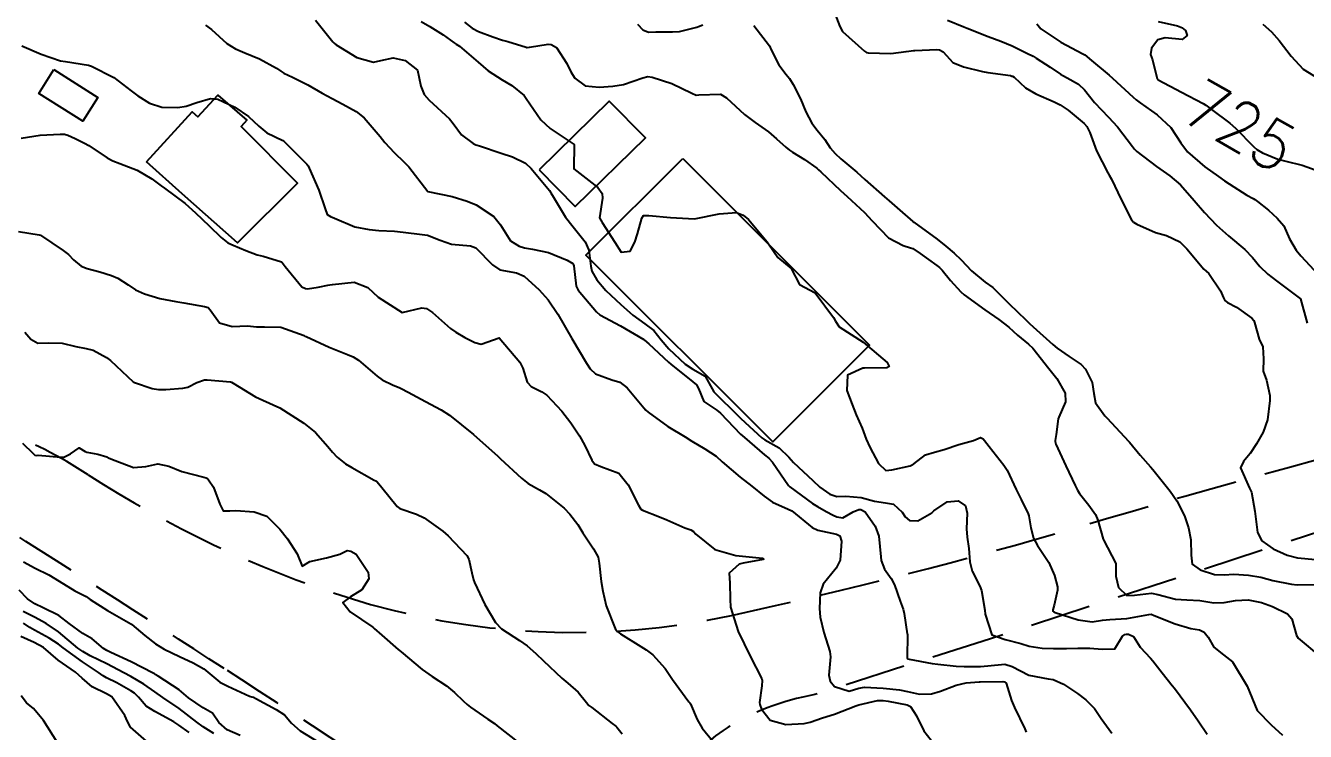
# Model space of a CAD drawing. Header units: metres. Extents: x 298520 to 308411, y 7433745 to 7450750.
# Drawn here: x 303786.5 to 303892, y 7440262.7 to 7440320.9 of the extents above; entities that cross this region are included whole.
import ezdxf
from ezdxf.enums import TextEntityAlignment as Align

# ---------------------------------------------------------------- set-up
doc = ezdxf.new("R2010")
doc.units = ezdxf.units.M
doc.header["$LTSCALE"] = 10
doc.linetypes.add('DASHED', pattern=[0.75, 0.5, -0.25])
for name, color, linetype in [('Cotas', 45, 'Continuous'), ('Curvas de Nivel 1m', 11, 'Continuous'), ('Curvas de Nivel 5m', 15, 'Continuous'), ('Edificações', 30, 'Continuous'), ('Linha Férrea', 251, 'TRACKS'), ('Vias Secundárias', 230, 'DASHED')]:
    doc.layers.add(name, color=color, linetype=linetype)
doc.styles.add('Style-STANDARD', font='STANDARD.shx')
doc.linetypes.add('TRACKS', pattern='A,0.15,[130,ltypeshp.shx,S=0.25,R=0,X=0,Y=0],0.15', length=0.3)

msp = doc.modelspace()

# ---------------------------------------------------------------- linework, layer by layer
at = {"layer": 'Curvas de Nivel 1m', "flags": 128}
for points, elevation in [([(303853.13, 7440322.15), (303853.61, 7440320.86), (303853.84, 7440320.46), (303855.64, 7440318.84), (303855.81, 7440318.73), (303855.96, 7440318.69), (303857.81, 7440318.63), (303859.09, 7440318.8), (303859.72, 7440318.88), (303859.81, 7440318.89), (303861.61, 7440318.98), (303861.82, 7440318.94), (303862.13, 7440318.77), (303862.94, 7440317.89), (303863.8, 7440317.53), (303865.37, 7440317.15), (303865.8, 7440317.07), (303867.68, 7440316.82), (303867.79, 7440316.78), (303867.85, 7440316.76), (303867.98, 7440316.7), (303868.92, 7440315.82), (303869.78, 7440315.33), (303871.28, 7440314.65), (303871.77, 7440314.41), (303872.44, 7440313.96), (303873.75, 7440312.88), (303873.97, 7440312.62), (303874.21, 7440312.14), (303874.77, 7440310.61), (303875.7, 7440308.81), (303875.82, 7440308.6), (303876.01, 7440308.28), (303876.8, 7440306.59), (303877.66, 7440304.93), (303877.82, 7440304.74), (303878.09, 7440304.57), (303879.64, 7440303.89), (303880.55, 7440303.63), (303881.63, 7440303.1), (303882.21, 7440302.52), (303883.61, 7440300.86), (303883.8, 7440300.7), (303884.03, 7440300.5), (303884.99, 7440299.08), (303885.24, 7440298.48), (303885.34, 7440298.26), (303885.57, 7440298.11), (303886.31, 7440297.73), (303887.56, 7440296.82), (303887.73, 7440296.63), (303887.8, 7440296.46), (303888.16, 7440295.07), (303888.47, 7440294.45), (303888.52, 7440293.45), (303888.51, 7440292.44), (303888.77, 7440291.71), (303889.04, 7440290.44), (303889.06, 7440290.02), (303888.87, 7440288.44), (303888.49, 7440287.4), (303887.95, 7440286.45), (303887.42, 7440285.65), (303886.88, 7440285), (303886.63, 7440284.47), (303887.39, 7440282.8), (303887.55, 7440282.46), (303887.81, 7440280.9), (303887.88, 7440280.45), (303888.04, 7440279.14), (303888.39, 7440278.44), (303889.33, 7440277.79), (303890.47, 7440277.28), (303891.32, 7440277.04), (303892.82, 7440276.9)], 728), ([(303801.33, 7440320.98), (303801.83, 7440320.61), (303803.09, 7440319.47), (303803.82, 7440319.02), (303804.57, 7440318.69), (303805.8, 7440318.2), (303807.18, 7440317.42), (303807.55, 7440317.18), (303807.79, 7440317.03), (303808.51, 7440316.68), (303809.78, 7440316.05), (303810.96, 7440315.38), (303811.77, 7440314.93), (303812.65, 7440314.47), (303813.75, 7440313.85), (303814.41, 7440313.33), (303815.73, 7440311.8), (303815.94, 7440311.54), (303816.13, 7440311.31), (303816.88, 7440310.47), (303817.71, 7440309.69), (303818.11, 7440309.29), (303819.67, 7440307.27), (303821.67, 7440306.86), (303822.9, 7440306.47), (303823.66, 7440306.15), (303825.09, 7440305.21), (303825.64, 7440304.51), (303826.49, 7440303.19), (303827.18, 7440302.74), (303827.62, 7440302.61), (303828.28, 7440302.5), (303829.61, 7440302.24), (303831.14, 7440301.6), (303831.6, 7440301.32), (303831.68, 7440301.21), (303831.7, 7440301.13), (303831.9, 7440299.44), (303832.04, 7440299.12), (303833.56, 7440297.33), (303833.85, 7440297.1), (303835.54, 7440296.19), (303837.46, 7440295.06), (303837.53, 7440295), (303837.88, 7440294.7), (303839.51, 7440293.19), (303839.68, 7440293.03), (303841.49, 7440291.57), (303841.8, 7440291.32), (303841.96, 7440291), (303842.42, 7440289.95), (303843.47, 7440289.22), (303843.78, 7440288.98), (303845.44, 7440287.26), (303845.75, 7440286.96), (303847.42, 7440285.55), (303847.76, 7440285.27), (303848.06, 7440284.93), (303849.38, 7440283.02), (303849.49, 7440282.91), (303851.37, 7440281.53), (303851.77, 7440281.28), (303852.48, 7440280.87), (303853.06, 7440280.56), (303853.36, 7440280.44), (303853.87, 7440280.35), (303854.72, 7440280.85), (303855.17, 7440281.03), (303855.36, 7440281.02), (303855.71, 7440280.84), (303856.52, 7440279.66), (303856.82, 7440278.83), (303857, 7440277.14), (303857.03, 7440276.82), (303857.31, 7440276.11), (303857.84, 7440275.35), (303858.13, 7440274.81), (303858.59, 7440273.48), (303858.84, 7440272.8), (303858.93, 7440272.46), (303859.17, 7440270.79), (303859.18, 7440270.73), (303859.16, 7440268.79), (303859.22, 7440268.71), (303859.32, 7440268.69), (303861.22, 7440268.34), (303861.7, 7440268.28), (303863.21, 7440268.12), (303863.87, 7440268.08), (303865.21, 7440268.08), (303865.8, 7440268.13), (303867.22, 7440268.28), (303867.81, 7440268.09), (303869.2, 7440267.36), (303870.78, 7440267.07), (303871.2, 7440267.01), (303872.05, 7440266.64), (303873.19, 7440265.86), (303873.9, 7440265.34), (303874.6, 7440264.61), (303875.16, 7440263.79), (303876.04, 7440262.59)], 733), ([(303810.41, 7440321.38), (303811.83, 7440319.61), (303811.95, 7440319.49), (303812.12, 7440319.37), (303813.81, 7440318.32), (303815.19, 7440317.94), (303815.8, 7440318.06), (303816.82, 7440318.29), (303817.8, 7440318.06), (303818.82, 7440317.28), (303819.1, 7440315.96), (303819.37, 7440315.27), (303819.77, 7440314.8), (303821.45, 7440313.25), (303821.74, 7440312.88), (303822.44, 7440311.94), (303823.39, 7440311.23), (303823.61, 7440311.11), (303823.72, 7440311.07), (303823.92, 7440311.02), (303825.72, 7440310.43), (303826.64, 7440310.12), (303827.71, 7440309.6), (303828.19, 7440309.17), (303829.68, 7440307.33), (303829.81, 7440307.15), (303830.02, 7440306.8), (303831.02, 7440305.14), (303831.64, 7440304.34), (303832.62, 7440303.12), (303832.92, 7440302.42), (303833.09, 7440301.11), (303833.19, 7440300.7), (303833.59, 7440299.97), (303834.33, 7440299.09), (303835.57, 7440297.94), (303836.55, 7440297.07), (303837.55, 7440296.36), (303838.3, 7440295.81), (303838.89, 7440295.04), (303839.52, 7440294.28), (303840.88, 7440293.02), (303841.5, 7440292.62), (303842.52, 7440292.02), (303843.1, 7440290.99), (303843.23, 7440290.73), (303843.48, 7440290.48), (303845.04, 7440288.96), (303845.46, 7440288.55), (303847.19, 7440286.94), (303847.43, 7440286.78), (303848.61, 7440286.11), (303849.42, 7440285.34), (303849.81, 7440284.91), (303851.39, 7440283.43), (303851.98, 7440282.88), (303852.8, 7440282.3), (303853.38, 7440282.11), (303854.1, 7440282.12), (303855.37, 7440282.02), (303856.48, 7440281.73), (303857.37, 7440281.58), (303858.03, 7440281.47), (303858.74, 7440280.8), (303858.99, 7440280.42), (303859.36, 7440280.12), (303860.04, 7440280.1), (303861.2, 7440280.77), (303861.29, 7440280.84), (303861.36, 7440280.91), (303862.47, 7440281.66), (303863.37, 7440281.74), (303863.97, 7440281.34), (303864.11, 7440280.74), (303864.06, 7440279.45), (303864.12, 7440278.74), (303864.24, 7440277.82), (303864.32, 7440276.73), (303864.52, 7440275.95), (303865.16, 7440274.72), (303865.29, 7440274.35), (303865.56, 7440272.72), (303865.58, 7440272.4), (303866.15, 7440270.71), (303867.24, 7440270.32), (303868.54, 7440269.98), (303869.23, 7440269.76), (303870.3, 7440269.59), (303871.23, 7440269.56), (303872.3, 7440269.57), (303873.23, 7440269.59), (303874.22, 7440269.6), (303875.23, 7440269.51), (303876.28, 7440269.54), (303876.92, 7440270.58), (303877.1, 7440270.72), (303877.24, 7440270.75), (303877.41, 7440270.75), (303877.83, 7440270.57), (303878.36, 7440269.69), (303879.23, 7440268.76), (303879.42, 7440268.55), (303880.18, 7440267.57), (303881.01, 7440266.53), (303881.19, 7440266.3), (303882.52, 7440264.52), (303883.16, 7440263.6), (303883.88, 7440262.5)], 732), ([(303819.12, 7440321.28), (303819.84, 7440320.86), (303820.93, 7440320.17), (303821.83, 7440319.53), (303822, 7440319.42), (303822.27, 7440319.24), (303823.8, 7440317.92), (303824.65, 7440317.21), (303825.79, 7440316.46), (303826.6, 7440316.01), (303827.59, 7440315.17), (303827.77, 7440314.92), (303828.99, 7440313.16), (303829.74, 7440312.45), (303831.72, 7440311.13), (303831.7, 7440309.13), (303833.68, 7440307.6), (303834.04, 7440307.1), (303834.07, 7440306.7), (303833.82, 7440305.1), (303834.03, 7440304.71), (303835.07, 7440303.09), (303835.61, 7440302.27), (303836.35, 7440302.34), (303836.73, 7440303.07), (303836.93, 7440303.77), (303837.29, 7440305.06), (303837.44, 7440305.28), (303837.66, 7440305.29), (303837.88, 7440305.29), (303839.65, 7440305.13), (303841.65, 7440305.01), (303843.66, 7440305.43), (303845.1, 7440305.53), (303845.66, 7440305.3), (303846.09, 7440304.96), (303847.63, 7440303.12), (303847.74, 7440302.94), (303848.5, 7440301.81), (303849.6, 7440300.91), (303850.28, 7440299.59), (303851.58, 7440298.89), (303853.1, 7440296.87), (303853.26, 7440296.58), (303853.55, 7440296.11), (303855.53, 7440294.84), (303857.51, 7440293.16), (303857.67, 7440292.82), (303857.5, 7440292.71), (303855.66, 7440292.68), (303855.5, 7440292.68), (303854.24, 7440292.1), (303854.2, 7440290.85), (303854.62, 7440289.7), (303854.97, 7440288.84), (303855.45, 7440287.75), (303855.8, 7440286.84), (303856.08, 7440286.18), (303856.8, 7440284.83), (303857.4, 7440284.24), (303857.91, 7440284.3), (303859.41, 7440284.64), (303859.52, 7440284.68), (303859.71, 7440284.79), (303860.67, 7440285.53), (303861.42, 7440285.75), (303862.21, 7440285.98), (303863.43, 7440286.39), (303864.63, 7440286.73), (303865.2, 7440286.96), (303865.44, 7440286.86), (303865.55, 7440286.72), (303865.91, 7440286.23), (303867.14, 7440284.7), (303867.41, 7440284.27), (303868.16, 7440282.69), (303868.57, 7440281.87), (303869.14, 7440280.67), (303869.19, 7440280.5), (303869.35, 7440279.51), (303869.59, 7440278.67), (303869.92, 7440278.07), (303870.84, 7440276.65), (303871.3, 7440275.6), (303871.55, 7440274.65), (303871.56, 7440274.38), (303871.27, 7440273.13), (303871.17, 7440272.75), (303871.18, 7440272.65), (303871.26, 7440272.59), (303871.37, 7440272.54), (303873.26, 7440271.92), (303874.42, 7440271.78), (303875.26, 7440271.9), (303875.88, 7440271.97), (303877.26, 7440272.05), (303879.09, 7440272.38), (303879.26, 7440272.39), (303879.53, 7440272.28), (303881.25, 7440271.59), (303882.53, 7440271.23), (303883.25, 7440271.12), (303883.65, 7440270.91), (303883.96, 7440270.5), (303884.43, 7440269.69), (303885.23, 7440269.04), (303885.97, 7440268.47), (303887.19, 7440266.46), (303888.02, 7440264.45), (303889.16, 7440263.28), (303890.1, 7440262.43)], 731), ([(303836.94, 7440321.06), (303837.38, 7440320.6), (303837.84, 7440320.4), (303838.44, 7440320.44), (303839.84, 7440320.42), (303840.4, 7440320.46), (303841.84, 7440320.82), (303841.98, 7440320.87), (303842.33, 7440321)], 729), ([(303846.53, 7440320.95), (303847.82, 7440319.27), (303847.97, 7440318.94), (303848.58, 7440317.71), (303849.19, 7440316.92), (303849.46, 7440316.59), (303849.78, 7440316.08), (303850.37, 7440314.9), (303850.81, 7440313.84), (303851.3, 7440312.89), (303851.74, 7440312.31), (303852.39, 7440311.54), (303852.82, 7440310.87), (303853.24, 7440310.39), (303853.71, 7440309.96), (303855.01, 7440308.85), (303855.69, 7440308.26), (303857.3, 7440306.82), (303857.67, 7440306.48), (303858.57, 7440305.72), (303859.62, 7440304.79), (303859.65, 7440304.76), (303859.72, 7440304.72), (303861.63, 7440303.34), (303862.36, 7440302.76), (303863.04, 7440302.17), (303863.61, 7440301.62), (303864.46, 7440300.73), (303865.59, 7440299.79), (303866.22, 7440299.34), (303866.85, 7440298.71), (303867.57, 7440297.99), (303868.94, 7440296.68), (303869.25, 7440296.37), (303869.55, 7440296.11), (303871.17, 7440294.65), (303871.53, 7440294.34), (303872.52, 7440293.64), (303873.51, 7440293), (303873.85, 7440292.62), (303874.4, 7440291.52), (303874.56, 7440290.61), (303874.69, 7440289.83), (303875.46, 7440288.75), (303875.63, 7440288.6), (303877.43, 7440286.65), (303877.49, 7440286.58), (303878.38, 7440285.52), (303879.21, 7440284.55), (303879.41, 7440284.32), (303880.83, 7440282.54), (303881.38, 7440281.75), (303882.02, 7440280.52), (303882.34, 7440279.53), (303882.55, 7440278.52), (303882.56, 7440277.28), (303882.64, 7440276.52), (303883.31, 7440276.07), (303884.49, 7440275.67), (303885.3, 7440275.65), (303886.09, 7440275.69), (303887.3, 7440275.63), (303888.31, 7440275.46), (303889.3, 7440275.18), (303890.84, 7440274.87), (303891.3, 7440274.83), (303892.83, 7440274.86)], 729), ([(303862.48, 7440321.39), (303863.84, 7440320.85), (303864.11, 7440320.74), (303865.83, 7440320.05), (303866.88, 7440319.65), (303867.82, 7440319.27), (303869.03, 7440318.68), (303869.55, 7440318.42), (303869.81, 7440318.27), (303870.95, 7440317.51), (303871.8, 7440316.95), (303871.99, 7440316.84), (303872.36, 7440316.64), (303873.28, 7440316.12), (303873.78, 7440315.64), (303874.6, 7440314.61), (303875.75, 7440313.38), (303876.5, 7440312.59), (303877.73, 7440310.96), (303877.9, 7440310.75), (303878.09, 7440310.57), (303879.7, 7440309.32), (303880.81, 7440308.54), (303881.69, 7440307.81), (303882.83, 7440306.52), (303883.66, 7440305.54), (303884.16, 7440305), (303884.66, 7440304.49), (303885.64, 7440303.6), (303886.99, 7440302.47), (303887.62, 7440301.81), (303888.22, 7440301.07), (303888.88, 7440300.44), (303889.59, 7440299.89), (303891.57, 7440298.41), (303892.14, 7440296.4)], 727), ([(303869.85, 7440321.1), (303870.18, 7440320.67), (303871.83, 7440319.58), (303873.65, 7440318.62), (303873.76, 7440318.57), (303873.81, 7440318.53), (303874.35, 7440318.07), (303875.8, 7440316.85), (303876.08, 7440316.6), (303877.78, 7440315.04), (303878.03, 7440314.83), (303878.38, 7440314.57), (303879.76, 7440313.58), (303880.89, 7440312.54), (303881.73, 7440311.28), (303882.28, 7440310.52), (303883.7, 7440309.3), (303884.81, 7440308.49), (303885.33, 7440308.13), (303885.69, 7440307.9), (303887.17, 7440306.97), (303887.68, 7440306.69), (303887.82, 7440306.6), (303888.03, 7440306.45), (303888.94, 7440305.72), (303889.66, 7440305.07), (303890.21, 7440304.42), (303890.68, 7440303.37), (303891.22, 7440302.41), (303891.62, 7440301.95), (303893.06, 7440300.4)], 726), ([(303888.47, 7440321.07), (303889.2, 7440320.44), (303889.83, 7440319.72), (303890.81, 7440318.42), (303891.8, 7440317.36), (303893.36, 7440316.39)], 724), ([(303786.22, 7440319.28), (303787.81, 7440318.58), (303789.39, 7440318.04), (303789.8, 7440317.97), (303791.71, 7440317.68), (303791.79, 7440317.66), (303791.95, 7440317.6), (303793.78, 7440316.66), (303795.21, 7440315.57), (303795.77, 7440315.15), (303796.74, 7440314.56), (303797.75, 7440314.21), (303799.07, 7440314.2), (303799.75, 7440314.31), (303800.64, 7440314.61), (303801.76, 7440314.94), (303802.37, 7440314.87), (303803.75, 7440314.22), (303804.88, 7440313.45), (303805.74, 7440312.65), (303806.41, 7440312.11), (303807.72, 7440311.46), (303807.79, 7440311.41), (303809.7, 7440309.51), (303809.79, 7440309.39), (303809.89, 7440309.19), (303810.68, 7440307.38), (303811.21, 7440305.82), (303811.36, 7440305.37), (303811.65, 7440305.2), (303811.96, 7440305.06), (303813.64, 7440304.36), (303814.84, 7440304.12), (303815.63, 7440304.05), (303816.93, 7440304), (303817.63, 7440303.92), (303819.19, 7440303.71), (303819.63, 7440303.65), (303820.67, 7440303.26), (303821.62, 7440302.93), (303823.18, 7440302.79), (303823.62, 7440302.62), (303825, 7440301.21), (303825.6, 7440300.81), (303826.96, 7440300.54), (303827.59, 7440300.27), (303828.83, 7440299.16), (303829.57, 7440298.33), (303830.39, 7440297.14), (303831.53, 7440295.13), (303832.73, 7440293.11), (303833.03, 7440292.64), (303833.49, 7440292.21), (303834.84, 7440291.74), (303835.49, 7440291.54), (303836.1, 7440291.07), (303837.47, 7440289.42), (303837.63, 7440289.22), (303837.81, 7440289.05), (303839.45, 7440287.88), (303840.87, 7440287.02), (303841.43, 7440286.68), (303842.48, 7440286.05), (303843.42, 7440285.43), (303843.93, 7440284.97), (303845.39, 7440283.71), (303846.37, 7440282.95), (303847.37, 7440282.12), (303848.07, 7440281.63), (303849.36, 7440281.06), (303849.65, 7440280.91), (303851.35, 7440279.54), (303851.8, 7440279.33), (303853.34, 7440279.01), (303853.63, 7440278.86), (303853.76, 7440278.43), (303853.64, 7440276.86), (303853.31, 7440276.2), (303852.24, 7440274.88), (303851.99, 7440274.17), (303851.95, 7440272.88), (303851.99, 7440272.15), (303852.29, 7440270.88), (303852.79, 7440269.31), (303852.85, 7440268.87), (303852.7, 7440267.38), (303852.81, 7440266.87), (303853.19, 7440266.43), (303854.39, 7440266.06), (303855.19, 7440266.29), (303855.65, 7440266.37), (303857.19, 7440266.29), (303858.54, 7440266.15), (303859.19, 7440266.01), (303860.18, 7440265.79), (303861.18, 7440265.83), (303861.9, 7440266.05), (303863.19, 7440266.55), (303864.02, 7440266.74), (303865.09, 7440266.83), (303865.19, 7440266.83), (303867.05, 7440266.85), (303867.19, 7440266.82), (303867.33, 7440266.7), (303867.75, 7440265.27), (303868.01, 7440264.69), (303868.87, 7440262.95), (303868.98, 7440262.67)], 734), ([(303785.92, 7440303.96), (303787.63, 7440303.7), (303787.75, 7440303.65), (303789.61, 7440302.4), (303790.04, 7440302.06), (303790.47, 7440301.62), (303791.1, 7440301.11), (303791.6, 7440300.91), (303792.63, 7440300.63), (303793.59, 7440300.34), (303794.13, 7440300.12), (303794.96, 7440299.57), (303795.58, 7440299.14), (303796.31, 7440298.81), (303797.57, 7440298.44), (303798.89, 7440298.19), (303799.56, 7440298.08), (303801.26, 7440297.79), (303801.56, 7440297.69), (303801.74, 7440297.49), (303802.5, 7440296.44), (303803.54, 7440296.12), (303804.8, 7440296.19), (303805.54, 7440296.1), (303806.21, 7440296.1), (303807.54, 7440296.08), (303809.46, 7440295.39), (303809.53, 7440295.34), (303809.63, 7440295.29), (303811.52, 7440294.41), (303813.04, 7440293.82), (303813.51, 7440293.63), (303813.96, 7440293.34), (303815.49, 7440292.02), (303815.91, 7440291.73), (303816.82, 7440291.3), (303817.29, 7440291.1), (303817.48, 7440291.02), (303818.05, 7440290.71), (303819.47, 7440289.95), (303820.77, 7440289.26), (303821.46, 7440288.81), (303823.43, 7440287.22), (303825.42, 7440285.42), (303825.65, 7440285.2), (303827.39, 7440283.61), (303827.94, 7440283.17), (303828.87, 7440282.65), (303829.38, 7440282.36), (303830.91, 7440281.13), (303831.36, 7440280.66), (303832.02, 7440279.79), (303832.45, 7440279.11), (303833.32, 7440277.78), (303833.69, 7440277.1), (303833.79, 7440276.61), (303833.96, 7440275.09), (303834.08, 7440274.3), (303834.37, 7440273.09), (303835.1, 7440271.22), (303835.17, 7440271.08), (303835.24, 7440270.99), (303835.54, 7440270.77), (303837.23, 7440269.74), (303837.65, 7440269.47), (303838.21, 7440269.05), (303839.21, 7440267.93), (303839.83, 7440267.02), (303841.17, 7440265.18), (303841.25, 7440265.09), (303841.3, 7440265.01), (303841.86, 7440263.7), (303842.26, 7440262.99), (303843.14, 7440261.94)], 736), ([(303786.46, 7440295.67), (303786.95, 7440295.08), (303787.52, 7440294.74), (303788.39, 7440294.77), (303789.52, 7440294.74), (303790.65, 7440294.49), (303791.52, 7440294.31), (303792.08, 7440294.17), (303793.18, 7440293.58), (303793.51, 7440293.32), (303795.38, 7440291.56), (303795.48, 7440291.5), (303796.94, 7440291), (303797.48, 7440290.92), (303798.07, 7440290.93), (303799.48, 7440291.04), (303799.88, 7440291.11), (303800.63, 7440291.5), (303801.25, 7440291.73), (303801.49, 7440291.74), (303803.39, 7440291.55), (303803.48, 7440291.54), (303803.61, 7440291.46), (303805.47, 7440290.32), (303806.08, 7440290.04), (303807.46, 7440289.41), (303809.44, 7440288.15), (303810.4, 7440287.38), (303811.42, 7440286.23), (303811.81, 7440285.76), (303812.19, 7440285.36), (303812.87, 7440284.81), (303813.4, 7440284.49), (303815.25, 7440283.46), (303815.39, 7440283.39), (303815.44, 7440283.36), (303815.48, 7440283.32), (303815.86, 7440282.84), (303817.15, 7440281.29), (303817.26, 7440281.19), (303817.36, 7440281.12), (303818.73, 7440280.65), (303819.35, 7440280.35), (303820.91, 7440279.25), (303821.34, 7440278.87), (303822.89, 7440277.23), (303823.04, 7440276.95), (303823.3, 7440275.8), (303823.43, 7440275.22), (303823.51, 7440275), (303824.36, 7440273.21), (303825.25, 7440271.71), (303825.74, 7440271.2), (303827.23, 7440270.22), (303827.85, 7440269.8), (303828.57, 7440269.16), (303829.21, 7440268.54), (303830.7, 7440267.13), (303831.19, 7440266.72), (303832.04, 7440265.98), (303832.74, 7440265.11), (303832.94, 7440264.87), (303833.17, 7440264.69), (303834.85, 7440263.39), (303835.15, 7440263.15), (303835.23, 7440263.08), (303835.69, 7440262.52)], 737), ([(303786.27, 7440286.51), (303787.14, 7440285.65), (303787.28, 7440285.52), (303787.41, 7440285.5), (303787.55, 7440285.51), (303789.41, 7440285.36), (303789.67, 7440285.36), (303790.21, 7440285.62), (303790.93, 7440286.11), (303791.42, 7440285.82), (303791.57, 7440285.76), (303792.46, 7440285.59), (303793.2, 7440285.37), (303793.41, 7440285.27), (303793.91, 7440285.07), (303795.4, 7440284.51), (303796.43, 7440284.57), (303797.41, 7440284.8), (303798.32, 7440284.6), (303799.4, 7440284.17), (303801.2, 7440283.69), (303801.39, 7440283.64), (303801.5, 7440283.59), (303801.6, 7440283.49), (303802, 7440282.87), (303802.53, 7440281.47), (303802.81, 7440280.92), (303803.36, 7440280.92), (303803.85, 7440280.96), (303805.36, 7440280.85), (303806.4, 7440280.47), (303807.34, 7440279.56), (303807.46, 7440279.41), (303808.11, 7440278.62), (303808.89, 7440277.39), (303809.3, 7440276.36), (303809.94, 7440276.75), (303811.31, 7440277.05), (303812.41, 7440277.35), (303813.02, 7440277.64), (303813.32, 7440277.61), (303813.77, 7440277.34), (303814.75, 7440275.87), (303814.81, 7440275.32), (303814.22, 7440274.4), (303813.28, 7440273.83), (303812.67, 7440273.35), (303813.26, 7440272.59), (303815.12, 7440271.32), (303815.24, 7440271.23), (303815.88, 7440270.67), (303817.22, 7440269.49), (303817.33, 7440269.41), (303817.46, 7440269.3), (303819.2, 7440267.84), (303820.01, 7440267.26), (303821.19, 7440266.49), (303821.87, 7440265.93), (303822.6, 7440265.23), (303822.9, 7440264.95), (303823.17, 7440264.74), (303824.61, 7440263.75), (303825.15, 7440263.37), (303825.38, 7440263.2), (303827.13, 7440261.83)], 738), ([(303786.35, 7440276.72), (303787.3, 7440276.19), (303788.43, 7440275.64), (303789.29, 7440275.11), (303790.58, 7440274.32), (303791.28, 7440273.97), (303791.52, 7440273.85), (303791.85, 7440273.6), (303793.26, 7440272.7), (303795.19, 7440271.61), (303795.24, 7440271.58), (303795.28, 7440271.56), (303796.34, 7440270.65), (303797.23, 7440269.95), (303797.94, 7440269.52), (303799.21, 7440268.91), (303800.33, 7440268.38), (303801.2, 7440267.9), (303801.7, 7440267.48), (303802.52, 7440266.8), (303803.18, 7440266.46), (303804.96, 7440265.65), (303805.17, 7440265.59), (303805.3, 7440265.56), (303805.48, 7440265.44), (303807.16, 7440264.54), (303807.85, 7440264.1), (303808.44, 7440263.4), (303809.14, 7440262.77), (303810.62, 7440261.88)], 739), ([(303804.21, 7440262.38), (303803.14, 7440262.85), (303802.44, 7440263.47), (303801.92, 7440264.24), (303801.16, 7440264.68), (303799.94, 7440265.5), (303799.18, 7440266.16), (303797.44, 7440267.28), (303797.19, 7440267.43), (303797.13, 7440267.47), (303797.02, 7440267.53), (303795.21, 7440268.46), (303793.55, 7440269.24), (303793.22, 7440269.4), (303792.94, 7440269.58), (303791.99, 7440270.36), (303791.23, 7440270.8), (303790.12, 7440271.62), (303789.25, 7440272.3), (303787.97, 7440272.93), (303787.27, 7440273.25), (303786.66, 7440273.66), (303785.99, 7440274.38)], 739), ([(303802.04, 7440262.57), (303801.15, 7440263.12), (303800.62, 7440263.5), (303799.16, 7440264.62), (303797.83, 7440265.52), (303797.18, 7440265.99), (303796.27, 7440266.63), (303795.19, 7440267.26), (303794.62, 7440267.57), (303793.2, 7440268.3), (303791.84, 7440268.97), (303791.22, 7440269.32), (303790.83, 7440269.61), (303789.24, 7440270.94), (303788.21, 7440271.64), (303787.25, 7440272.15), (303786.31, 7440272.61)], 738), ([(303800, 7440262.64), (303799.15, 7440263.24), (303798.73, 7440263.51), (303797.16, 7440264.37), (303796.45, 7440264.82), (303795.83, 7440265.55), (303795.5, 7440265.88), (303795.18, 7440266.08), (303794.03, 7440266.73), (303793.19, 7440267.16), (303792.92, 7440267.32), (303792.53, 7440267.59), (303791.21, 7440268.47), (303789.62, 7440269.63), (303789.23, 7440269.92), (303788.45, 7440270.42), (303787.24, 7440271.08), (303786.87, 7440271.29), (303786.34, 7440271.66)], 737), ([(303796.93, 7440261.53), (303795.15, 7440263.08), (303794.91, 7440263.56), (303794.7, 7440264.03), (303793.61, 7440265.58), (303793.18, 7440265.84), (303791.99, 7440266.4), (303791.19, 7440267.11), (303790.62, 7440267.62), (303789.21, 7440268.62), (303787.98, 7440269.64), (303787.23, 7440270.06), (303786.12, 7440270.55)], 736)]:
    msp.add_lwpolyline(points, dxfattribs=dict(at, elevation=elevation))
at = {"layer": 'Curvas de Nivel 5m', "flags": 128}
for points, elevation in [([(303822.69, 7440321.24), (303823.33, 7440320.72), (303823.84, 7440320.46), (303825.01, 7440320.03), (303825.83, 7440319.75), (303826.26, 7440319.63), (303827.76, 7440319.17), (303827.82, 7440319.14), (303827.86, 7440319.14), (303828.05, 7440319.17), (303829.58, 7440319.4), (303829.83, 7440319.39), (303830.27, 7440319.15), (303831.11, 7440317.83), (303831.46, 7440317.13), (303831.79, 7440316.61), (303832.64, 7440315.97), (303833.78, 7440315.86), (303834.92, 7440315.95), (303835.78, 7440316.09), (303837.37, 7440316.64), (303837.79, 7440316.74), (303838.14, 7440316.7), (303839.78, 7440316.16), (303841.41, 7440315.38), (303841.78, 7440315.22), (303842.01, 7440315.24), (303843.78, 7440315.29), (303844.27, 7440314.98), (303845.75, 7440313.62), (303846.65, 7440312.95), (303847.74, 7440312.18), (303848.41, 7440311.61), (303849.17, 7440310.92), (303849.47, 7440310.66), (303849.72, 7440310.51), (303850.7, 7440309.91), (303851.71, 7440309.18), (303851.86, 7440309.05), (303852.04, 7440308.88), (303853.68, 7440307.35), (303854.23, 7440306.85), (303855.66, 7440305.52), (303856.27, 7440304.83), (303857.63, 7440303.45), (303858.84, 7440302.8), (303859.45, 7440302.62), (303859.62, 7440302.55), (303860.25, 7440302.16), (303861.61, 7440301.17), (303861.83, 7440300.99), (303862.05, 7440300.76), (303862.75, 7440299.91), (303863.59, 7440298.99), (303863.87, 7440298.74), (303865.56, 7440297.49), (303866.71, 7440296.71), (303867.55, 7440296.06), (303868.26, 7440295.41), (303869.17, 7440294.68), (303869.53, 7440294.33), (303870.85, 7440292.66), (303871.49, 7440291.84), (303872.2, 7440290.64), (303872.22, 7440289.9), (303871.66, 7440288.65), (303871.61, 7440288.5), (303871.44, 7440287.23), (303871.36, 7440286.72), (303871.36, 7440286.65), (303871.43, 7440286.43), (303872.25, 7440284.64), (303873, 7440283.02), (303873.19, 7440282.63), (303873.38, 7440282.34), (303874.15, 7440281.4), (303874.68, 7440280.61), (303874.89, 7440280.14), (303875.32, 7440278.6), (303875.34, 7440278.53), (303876.36, 7440276.59), (303876.36, 7440275.53), (303876.59, 7440274.59), (303877.28, 7440273.94), (303877.89, 7440273.96), (303879.29, 7440274.12), (303879.81, 7440274.02), (303881.28, 7440273.65), (303882.21, 7440273.59), (303883.28, 7440273.52), (303884.43, 7440273.34), (303885.28, 7440273.35), (303886.23, 7440273.52), (303887.28, 7440273.57), (303888.36, 7440273.36), (303889.27, 7440273.02), (303890.5, 7440272.42), (303890.87, 7440272.02), (303891.25, 7440270.65), (303891.39, 7440270.41), (303893.23, 7440268.89)], 730), ([(303879.85, 7440321.28), (303881.45, 7440320.93), (303881.85, 7440320.75), (303881.97, 7440320.66), (303882.09, 7440320.53), (303882.23, 7440320.13), (303881.83, 7440319.81), (303880.43, 7440319.94), (303879.83, 7440319.77), (303879.29, 7440319.09), (303879.23, 7440318.56), (303879.38, 7440318.13), (303879.76, 7440316.55), (303879.78, 7440316.53), (303879.79, 7440316.52), (303879.86, 7440316.48), (303881.78, 7440315.46), (303883.56, 7440314.51), (303883.77, 7440314.37), (303884.24, 7440314.03), (303885.75, 7440312.9), (303886.22, 7440312.48), (303887.73, 7440310.95), (303887.99, 7440310.72), (303888.44, 7440310.45), (303889.72, 7440309.92), (303890.38, 7440309.75), (303891.71, 7440309.43), (303893.17, 7440308.92)], 725), ([(303786.15, 7440311.67), (303787.73, 7440311.9), (303789.36, 7440312), (303789.73, 7440311.98), (303790, 7440311.9), (303790.61, 7440311.62), (303791.37, 7440311.26), (303791.72, 7440311.06), (303793.25, 7440310.04), (303793.71, 7440309.79), (303794.29, 7440309.57), (303795.7, 7440309.03), (303796.92, 7440308.3), (303797.68, 7440307.74), (303797.95, 7440307.53), (303799.66, 7440306.26), (303800.53, 7440305.5), (303801.64, 7440304.42), (303802.64, 7440303.47), (303803.19, 7440303.04), (303803.62, 7440302.84), (303804.66, 7440302.4), (303805.61, 7440302.05), (303806.09, 7440301.92), (303807.6, 7440301.45), (303807.66, 7440301.41), (303807.92, 7440301.08), (303809.27, 7440299.39), (303809.58, 7440299.25), (303809.74, 7440299.23), (303810.63, 7440299.38), (303811.42, 7440299.54), (303811.58, 7440299.55), (303811.8, 7440299.59), (303813.59, 7440299.79), (303814.72, 7440299.33), (303815.57, 7440298.55), (303817.55, 7440297.29), (303819.16, 7440297.67), (303819.56, 7440297.62), (303820.04, 7440297.27), (303821.54, 7440295.97), (303821.97, 7440295.67), (303822.72, 7440295.23), (303823.53, 7440294.8), (303824.07, 7440294.67), (303825.53, 7440295.2), (303827.25, 7440293.18), (303827.5, 7440292.68), (303827.84, 7440291.53), (303828.18, 7440291.17), (303829.07, 7440290.74), (303829.48, 7440290.46), (303830.7, 7440289.14), (303831.45, 7440288.18), (303832.16, 7440287.12), (303832.61, 7440286.3), (303833.17, 7440285.1), (303833.41, 7440284.81), (303833.91, 7440284.59), (303835.4, 7440284.02), (303836.16, 7440283.07), (303837.03, 7440281.4), (303837.23, 7440281.06), (303837.36, 7440280.97), (303838.75, 7440280.43), (303839.35, 7440280.17), (303840.83, 7440279.53), (303841.35, 7440279.35), (303841.55, 7440279.22), (303841.75, 7440279), (303843.32, 7440277.73), (303845.05, 7440277.23), (303845.32, 7440277.22), (303847.25, 7440277.01), (303847.31, 7440276.99), (303847.35, 7440276.94), (303847.31, 7440276.91), (303845.65, 7440276.61), (303845.31, 7440276.52), (303844.49, 7440275.78), (303844.55, 7440274.97), (303844.59, 7440273.65), (303844.62, 7440272.97), (303845.24, 7440270.96), (303846.24, 7440268.95), (303847.19, 7440267.06), (303847.22, 7440266.94), (303847.19, 7440266.5), (303847.01, 7440265.11), (303847.03, 7440264.94), (303847.17, 7440264.57), (303847.88, 7440263.65), (303849.16, 7440263.31), (303850.68, 7440263.37), (303851.16, 7440263.49), (303852.19, 7440263.86), (303853.17, 7440264.16), (303854.94, 7440264.84), (303855.17, 7440264.93), (303856.73, 7440265.27), (303857.18, 7440265.28), (303857.59, 7440265.23), (303859.17, 7440264.91), (303859.43, 7440264.79), (303859.94, 7440264.01), (303860.53, 7440262.78), (303861.14, 7440262.01)], 735), ([(303789.13, 7440261.85), (303787.98, 7440263.64), (303787.16, 7440264.61), (303786.6, 7440265.1), (303786.15, 7440265.67)], 735)]:
    msp.add_lwpolyline(points, dxfattribs=dict(at, elevation=elevation))
at = {"layer": 'Edificações'}
for points in [[(303788.85, 7440317.32), (303792.47, 7440315.02), (303791.22, 7440313.05), (303787.6, 7440315.35)], [(303796.48, 7440309.71), (303800.24, 7440313.82), (303800.7, 7440313.41), (303802.35, 7440315.21), (303804.75, 7440313.15), (303804.28, 7440312.61), (303808.93, 7440307.94), (303803.98, 7440303.02), (303799.41, 7440307.07)], [(303828.83, 7440309.05), (303831.8, 7440306.02), (303837.59, 7440311.69), (303834.62, 7440314.72)], [(303840.67, 7440309.98), (303856.07, 7440294.6), (303848.09, 7440286.62), (303832.69, 7440302)]]:
    msp.add_lwpolyline(points, close=True, dxfattribs=at)
at = {"layer": 'Linha Férrea', "flags": 128}
msp.add_lwpolyline([(300390.14, 7445663.29), (300388.27, 7445642.59), (300386.7, 7445627.36), (300384.02, 7445601.1), (300380.7, 7445566.18), (300378.3, 7445539.76), (300376.76, 7445527.06), (300375.64, 7445515.99), (300374.02, 7445498.12), (300371.92, 7445476.07), (300370.87, 7445464.72), (300367.05, 7445423.38), (300366.15, 7445410.09), (300364.46, 7445389.56), (300363.36, 7445368.87), (300361.41, 7445330.06), (300361.37, 7445309.91), (300361.96, 7445290.45), (300362.49, 7445283.28), (300363.2, 7445273.28), (300363.77, 7445267.18), (300364.54, 7445259.85), (300365.76, 7445249.67), (300366.86, 7445242.83), (300368.08, 7445236.05, 0.005149), (300369.85, 7445226.79, 0.005718), (300370.93, 7445221.75), (300372.79, 7445212.98), (300373.78, 7445208.6), (300378.07, 7445189.25), (300381.54, 7445175.42), (300383.82, 7445166.98), (300388.18, 7445152.27), (300392.62, 7445138.52), (300395.7, 7445129.29), (300398.95, 7445120.74), (300403.32, 7445109.86), (300408.62, 7445096.96), (300412.97, 7445087.05), (300416.9, 7445078.65), (300424.26, 7445063.16), (300426.44, 7445058.74), (300429.81, 7445052.01), (300433.47, 7445045.05), (300438.02, 7445036.97), (300443.96, 7445026.34), (300451.88, 7445013.5), (300463.38, 7444995.42), (300483.49, 7444965.25), (300499.73, 7444939.41), (300503.35, 7444933.67), (300509.14, 7444924.38), (300512.96, 7444918.02), (300518.29, 7444908.98), (300528.3, 7444889.97, -0.023407), (300540.43, 7444864.07), (300550.26, 7444840.33, -0.039243), (300570.77, 7444777.24), (300572.36, 7444771.01), (300576.22, 7444755.17), (300577.49, 7444749.74), (300583.77, 7444715.11), (300585.9, 7444701.14), (300587.83, 7444686.23), (300589.16, 7444673.01), (300590.54, 7444657.75), (300591.52, 7444638.25), (300592.35, 7444601.19), (300592.69, 7444589.32), (300592.96, 7444577.9), (300593.79, 7444557.29), (300596.53, 7444523.52), (300597.22, 7444513.71), (300599.69, 7444494.29), (300601.09, 7444483.9), (300603.95, 7444468.34), (300608.16, 7444446.98), (300614.27, 7444421.26), (300619.1, 7444406.31), (300628.31, 7444379.62), (300640.64, 7444346.08), (300647.11, 7444331.54), (300659.99, 7444305.22), (300680.04, 7444268.66), (300686, 7444259.95), (300693.15, 7444249.43), (300698.1, 7444242.35), (300702.71, 7444236.13), (300710.47, 7444225.64), (300720.9, 7444212.82), (300726.11, 7444206.42), (300736.27, 7444194.68), (300741.64, 7444188.72), (300747.55, 7444182.18), (300756.16, 7444173.47), (300765.57, 7444164.26), (300789.53, 7444142.25), (300797.64, 7444135.35), (300814.36, 7444121.45), (300829.57, 7444109.5), (300847.17, 7444095.64), (300860.24, 7444085.5), (300875.81, 7444073.45), (300887.63, 7444063.93), (300902.18, 7444052.12), (300910.85, 7444045.27), (300919.25, 7444038.44), (300930.49, 7444029.45), (300940.52, 7444021.37), (300959.03, 7444006.52), (300967.12, 7444000.12), (300992.6, 7443980.77), (301008.1, 7443968.78), (301017.69, 7443961.41), (301027.95, 7443953.3), (301035.35, 7443946.69), (301044.57, 7443938.3), (301050, 7443933.26), (301056.17, 7443926.92), (301062.82, 7443920.1), (301069.62, 7443912.79), (301072.59, 7443909.57), (301078.11, 7443903.23), (301085.69, 7443893.88), (301092.22, 7443885.86), (301102.63, 7443872.21), (301109.3, 7443863.19), (301115.62, 7443854.24), (301119.66, 7443848.43), (301126.17, 7443838.62), (301134.28, 7443825.95), (301139.06, 7443817.9), (301147.65, 7443803.05), (301153.77, 7443791.35), (301163.72, 7443770.99), (301172.32, 7443750.71), (301173.01, 7443749.07), (301175.19, 7443743.05), (301178.06, 7443735.23, -0.013113), (301181.78, 7443724.18, 0.006961), (301185.05, 7443714.06, -0.02185), (301187.46, 7443705.78, 0.009367), (301189.43, 7443698.33, -0.011026), (301192.11, 7443688.04, -0.010749), (301193.43, 7443681.86), (301195.24, 7443673.12), (301196.85, 7443665.34, -0.017341), (301198.5, 7443655.63, -0.002404), (301198.82, 7443653.21), (301199.74, 7443646.87), (301200.49, 7443641.98), (301201.38, 7443633.38), (301202.4, 7443624.16), (301203.57, 7443607.69), (301204.13, 7443595.88), (301204.41, 7443584.69), (301204.42, 7443571.81), (301203.76, 7443555.79), (301203.29, 7443544.85), (301202.72, 7443536.55), (301201.96, 7443528.01), (301200.8, 7443517.51), (301199.31, 7443507.42, -0.002796), (301197.29, 7443494.32, -0.002765), (301195.78, 7443485.17), (301193.35, 7443472), (301189.03, 7443446.95), (301185.03, 7443429.32), (301183.45, 7443420.43), (301179.58, 7443403.26), (301176.3, 7443387.18), (301174.51, 7443379.08), (301172.72, 7443370.93), (301171.22, 7443363.77), (301169.45, 7443355.32), (301167.05, 7443343.89), (301165.06, 7443333.5), (301163.8, 7443327.47), (301162.1, 7443317.39), (301161, 7443311.1), (301160.54, 7443307.94, 0.00872), (301159.07, 7443298.71, 0.011025), (301157.81, 7443288.18, 0.003327), (301156.49, 7443273.52, 0.014016), (301155.89, 7443262.73), (301155.69, 7443255.37), (301155.74, 7443249.62), (301155.69, 7443248.23), (301155.57, 7443237.91), (301156.07, 7443225.13), (301156.81, 7443212.97), (301157.73, 7443203.38), (301159.01, 7443193.36), (301160.98, 7443179.58), (301165.41, 7443158.88, 0.021046), (301168.6, 7443146.52, -0.008153), (301171.03, 7443138.04, 0.024783), (301177.23, 7443118.8), (301181.78, 7443106.7), (301187.3, 7443093.24), (301191.92, 7443083.1), (301195.72, 7443075.36), (301200.62, 7443065.47), (301205.08, 7443056.94), (301209.98, 7443048), (301214.78, 7443040.2), (301218.39, 7443034.67, -0.013428), (301222.6, 7443027.83, 0.044384), (301225.54, 7443023.65), (301235.04, 7443010.4), (301244.91, 7442997.8), (301254.24, 7442986.58), (301264.54, 7442975.48), (301270.86, 7442968.77), (301281.1, 7442958.33), (301293.8, 7442946.49), (301301.05, 7442939.93), (301310.56, 7442931.61), (301316.91, 7442925.85), (301331.98, 7442913.2), (301344.03, 7442903.03), (301355.95, 7442893.12), (301370.44, 7442881.2), (301382.88, 7442870.94), (301394.48, 7442860.95), (301410.14, 7442848.05), (301424.74, 7442835.72), (301434.19, 7442827.87), (301451.03, 7442813.92), (301472.22, 7442796.41), (301493.73, 7442778.12), (301508.64, 7442766.5), (301530.09, 7442748.91), (301545.2, 7442736.13), (301557.15, 7442726.11), (301573.07, 7442712.55), (301600.32, 7442690.33), (301616.06, 7442676.86), (301626.9, 7442667.65), (301635.86, 7442659.56), (301644.72, 7442651.62), (301650.67, 7442645.86), (301658.36, 7442638.39), (301667.42, 7442629.17), (301677.32, 7442618.21), (301684.21, 7442610.33), (301685.56, 7442608.46), (301692.23, 7442599.95), (301697.48, 7442593.69), (301703.24, 7442585.58), (301711.96, 7442573), (301716.87, 7442565.21), (301722.79, 7442554.65), (301727.97, 7442545), (301731.88, 7442537.58), (301735.88, 7442529.5, -0.007359), (301738.32, 7442524.38, -0.01023), (301742.5, 7442514.75), (301747.1, 7442503.5), (301750.66, 7442493.9), (301756.22, 7442477.38), (301760.58, 7442462.54, -0.018582), (301762.37, 7442455.46, 0.018559), (301763.71, 7442450.18, -0.032128), (301766.18, 7442439.22, 0.00807), (301768.86, 7442423.91, -0.026744), (301771.38, 7442405.5), (301772.29, 7442397.73), (301772.8, 7442394.34), (301773.44, 7442387.08), (301774.38, 7442375.74), (301775.4, 7442362.31), (301776.31, 7442348.41), (301778.67, 7442310.7), (301780.03, 7442290.94), (301780.84, 7442277.93), (301783.34, 7442249.21), (301783.72, 7442245.35), (301784.54, 7442239.46), (301785.64, 7442232.16, 0.002711), (301787.28, 7442221.7, 0.007075), (301789.19, 7442210.86, 0.007646), (301791.46, 7442199.86), (301793.37, 7442191.92), (301797.12, 7442178.16), (301800.1, 7442169.41, 0.009953), (301804.06, 7442158.5, -0.007621), (301807.36, 7442149.56, 0.022254), (301808.55, 7442146.59, -0.012351), (301809.49, 7442144.39, 0.032852), (301812.16, 7442138.76, -0.032294), (301813.04, 7442136.9), (301815.31, 7442131.84), (301815.99, 7442130.27), (301816.4, 7442129.2), (301819.56, 7442122.2), (301823, 7442115.49), (301830.58, 7442101.08), (301839.15, 7442085.66), (301843.5, 7442078.54), (301850.2, 7442067.55), (301858.69, 7442054.05), (301863.25, 7442047.59), (301867.17, 7442041.03), (301873.98, 7442030.32), (301883.72, 7442015.65), (301887.9, 7442008.99), (301891.38, 7442002.82), (301900.36, 7441988.73), (301907.32, 7441977.49), (301910.06, 7441973.42), (301914.28, 7441965.72), (301921.03, 7441954.58), (301924.54, 7441948.21), (301930.66, 7441937.17), (301934.96, 7441928.17), (301937.99, 7441921.88), (301947.13, 7441903.13), (301952.17, 7441892.06, -0.023638), (301956.96, 7441880.09, 0.025224), (301957.87, 7441877.82), (301959.8, 7441872.55, 0.006059), (301962.17, 7441866.3, -0.017887), (301964.38, 7441860.02), (301966.57, 7441854.12), (301970.48, 7441842.46), (301974.03, 7441831.9), (301975.75, 7441826.72), (301981.13, 7441810.7), (301983.84, 7441803.06), (301987.77, 7441790.3), (301994.57, 7441769.89), (301997.64, 7441761.36), (302001.32, 7441749.6), (302003.54, 7441742.4), (302008.62, 7441727.33), (302013.41, 7441713.39), (302021.03, 7441691.69), (302025.67, 7441680.44, 0.004558), (302036.18, 7441655.65, 0.015031), (302044.2, 7441638.59, -0.016219), (302046.09, 7441634.54), (302051.24, 7441624.38), (302058.51, 7441610.84), (302068.01, 7441594.74), (302072.24, 7441588.12, 0.003902), (302076.37, 7441581.77, 0.015009), (302081.06, 7441575.12, 0.005181), (302084.77, 7441570.29, -0.019038), (302087.17, 7441566.98, 0.020513), (302092.35, 7441559.87, 0.013181), (302101.29, 7441549.19, 0.015621), (302106.08, 7441544.11, -0.021065), (302109.75, 7441540.12), (302119.18, 7441530.4), (302127.46, 7441522.28, 0.027914), (302140.2, 7441511.11, 0.003217), (302152.97, 7441501.25, 0.010084), (302159.81, 7441496.25, 0.016172), (302187.28, 7441478.32, 0.012828), (302197.93, 7441472.21, 0.001147), (302209.59, 7441465.95, 0.024075), (302225.34, 7441458.5, 0.000758), (302237.21, 7441453.59, 0.02258), (302249.89, 7441449.02, -0.007144), (302260.2, 7441445.66, 0.026273), (302271.36, 7441442.49, -0.017883), (302275.8, 7441441.31, 0.024864), (302289.19, 7441437.95, 0.00374), (302314.61, 7441433.1), (302324.52, 7441431.58), (302350.97, 7441427.35), (302403.93, 7441419.89), (302450.89, 7441412.88), (302483.66, 7441407.69, -0.004506), (302494.44, 7441405.88, -0.012154), (302520.86, 7441400.53, -0.003738), (302540.98, 7441395.79, -0.038997), (302569.59, 7441386.41, -0.006183), (302604.64, 7441371.3, -0.023344), (302613.01, 7441367.09, 0.031556), (302616.05, 7441365.62), (302623.5, 7441361.58, 0.007396), (302626.72, 7441359.89, -0.011149), (302636.55, 7441354.65, -0.027477), (302643.55, 7441350.2, 0.020494), (302648.95, 7441346.65, -0.020985), (302658.47, 7441340.39, 0.001079), (302670.25, 7441331.94, -0.02025), (302681.25, 7441323.4, 0.015093), (302684.62, 7441320.73, -0.031227), (302694.52, 7441312.34, 0.007381), (302708.64, 7441299.18, -0.023713), (302718.35, 7441289.52, -0.006315), (302726.14, 7441280.78, 0.002995), (302732.61, 7441273.42, -0.009623), (302740.22, 7441264.52, -0.003497), (302746.15, 7441257.21, -0.02588), (302748.85, 7441253.46, 0.023508), (302751.72, 7441249.41), (302757.74, 7441240.91), (302764, 7441231.6), (302768.76, 7441224.33), (302776.39, 7441211.1), (302789.21, 7441186.98), (302789.4, 7441186.41), (302792.14, 7441180.32), (302793.52, 7441176.94), (302796.81, 7441169.68), (302798.73, 7441165.16), (302804.38, 7441151.72), (302810.07, 7441137.49), (302815.56, 7441123.94), (302819.29, 7441114.57), (302826.03, 7441097.71), (302835.33, 7441074.48), (302843.37, 7441054.19), (302850.45, 7441037.13), (302855.09, 7441026.21), (302862.48, 7441010.37), (302866.74, 7441001.35), (302873.58, 7440988.5), (302880.61, 7440975.39), (302888.42, 7440963.72), (302929.35, 7440908.3), (302936.42, 7440900.15), (302946.19, 7440890.11), (302958.98, 7440877.96), (302968.82, 7440869.59), (302974.15, 7440865.09), (302983.01, 7440858.61), (302986.53, 7440855.58), (302993.7, 7440850.59), (303005.31, 7440842.5), (303015.55, 7440836.11), (303042.52, 7440821.16), (303065.47, 7440810.02), (303077.9, 7440803.84), (303083.77, 7440800.94), (303100.45, 7440793.63), (303125.45, 7440782.94), (303191, 7440755.22), (303204.44, 7440749.57), (303224.04, 7440741.25), (303234.52, 7440736.69), (303246.96, 7440731.1), (303260.78, 7440724.19), (303270.2, 7440719.42), (303279.5, 7440714.37), (303293.74, 7440706.03, -0.021016), (303306.87, 7440697.58, 0.020679), (303309.84, 7440695.67, -0.035501), (303319.38, 7440689.11, 0.005105), (303327.31, 7440682.92, -0.008707), (303335.82, 7440676.17), (303350.29, 7440663.76), (303360.37, 7440654.44), (303368.26, 7440646.44), (303380.74, 7440632.93, -0.033063), (303399.66, 7440609.49, -0.002416), (303409.66, 7440595.14), (303430.52, 7440563.68), (303455.83, 7440523.89), (303473.51, 7440496.31, 0.019531), (303482.75, 7440483.05, -0.008367), (303490.71, 7440472.17, 0.008632), (303498.46, 7440461.58), (303504.46, 7440453.69), (303511.44, 7440445.06), (303516.73, 7440438.6), (303522.89, 7440431.56), (303533.87, 7440419.12), (303543.44, 7440409.14), (303554.99, 7440397.93), (303563.1, 7440390.6), (303569.28, 7440385.25), (303579.41, 7440377.02), (303587.73, 7440370.67), (303596.89, 7440363.93, 0.026852), (303606.77, 7440357.46, -0.020172), (303615.09, 7440352.17), (303624.9, 7440346.09), (303631.11, 7440342.4), (303640.3, 7440337.17), (303655.55, 7440328.91), (303669.76, 7440321.51), (303684.28, 7440313.91), (303697.36, 7440307.2), (303710.43, 7440300.69), (303726.15, 7440292.56), (303738.79, 7440285.63), (303753.96, 7440277.14), (303766.63, 7440269.59, -0.013582), (303778.23, 7440262.25, -0.001169), (303786.75, 7440256.49, 0.001876), (303796.93, 7440249.64), (303809.98, 7440240.22), (303831.51, 7440223.66), (303855.5, 7440203.13), (303884.46, 7440175.63), (303906.94, 7440152.64), (303924.06, 7440134.64), (303945.34, 7440112.86), (303963.85, 7440093.34), (303983.24, 7440073.19), (304003.82, 7440052.92), (304023.72, 7440035.3), (304046.58, 7440017.09), (304064.38, 7440004.9), (304083.58, 7439992.88), (304105.87, 7439980.73), (304124.38, 7439972.08), (304146.09, 7439962.65), (304179.41, 7439950.11), (304212.72, 7439938.65), (304240.72, 7439928.71), (304271.44, 7439918.26), (304292.98, 7439910.39), (304318.98, 7439899.44), (304341.08, 7439888.54), (304358.52, 7439878.48), (304379.11, 7439864.56), (304395.36, 7439852.09), (304410.85, 7439839.12), (304429.35, 7439821.37), (304445.35, 7439804.31), (304458.19, 7439788.95), (304470.84, 7439772.14), (304484.96, 7439751.72), (304491.87, 7439740.99), (304507.24, 7439716.38), (304528.67, 7439682.53), (304547.92, 7439651.44), (304562.77, 7439628.04), (304576.33, 7439606.45), (304595.51, 7439575.86), (304614.25, 7439546.41), (304635.24, 7439513.08), (304651.91, 7439486.65), (304667.71, 7439462.3), (304688.43, 7439429.68), (304704.68, 7439403.78), (304723.4, 7439375.01), (304744.27, 7439342.03), (304763.25, 7439312.22), (304782.33, 7439281.38), (304793.67, 7439262.41), (304802.26, 7439248.5), (304811.36, 7439232.94), (304824.24, 7439208.49), (304835.67, 7439183.57), (304845.63, 7439159.7), (304853.27, 7439138.14), (304857.91, 7439122.42), (304865.29, 7439098.45), (304870.19, 7439076.12), (304873.12, 7439060.99), (304877.75, 7439035.31), (304879.21, 7439022.42), (304880.93, 7439006.51), (304881.79, 7438985.93), (304882.48, 7438962.55), (304882.65, 7438939.08), (304882.57, 7438907.47), (304882.05, 7438878.37), (304881.79, 7438852.67), (304881.45, 7438817.58), (304881.28, 7438806.99), (304881.3, 7438781.45), (304882.26, 7438758.26), (304883.48, 7438741.47), (304886.39, 7438721.19), (304889.54, 7438701.68), (304892.78, 7438687.68), (304899.68, 7438661.77), (304905.55, 7438644.85), (304911.1, 7438630.76), (304918.16, 7438613.84), (304924.98, 7438599.93), (304935.98, 7438575.74), (304952.41, 7438541.33), (304964, 7438518.49), (304976.27, 7438494.06), (304984.11, 7438479.72), (304990.58, 7438468.67), (305001.66, 7438452.62), (305018.78, 7438425.46), (305033.69, 7438404.5), (305047.07, 7438386.51), (305064.27, 7438364.87), (305081.4, 7438342.13), (305081.71, 7438341.71), (305086.81, 7438335.64), (305097, 7438322.14), (305103.52, 7438312.97), (305109.34, 7438304.48), (305112.24, 7438299.88), (305119.74, 7438287.79), (305126.72, 7438274.59), (305136.61, 7438255.14), (305146.58, 7438231.46), (305156.54, 7438202.16), (305163.61, 7438174.99)], format="xyb", dxfattribs=at)
at = {"layer": 'Vias Secundárias', "elevation": 725.49}
msp.add_lwpolyline([(303955.74, 7440303.79, 0.003785), (303933.33, 7440296.5, -0.018372), (303907.98, 7440289.07, 0.009099), (303873.45, 7440279.63, -0.017646), (303844.68, 7440272.3, -0.131515), (303813.02, 7440273.79, -0.066946), (303791.68, 7440283.9, 0.052584), (303784.31, 7440287.65, -0.014657), (303776.1, 7440291.08, -0.011748), (303754.23, 7440301.59, -0.50876), (303753.66, 7440305.18), (303780.13, 7440327.98), (303778.23, 7440330.2), (303752.14, 7440308.2, -0.292903), (303746.07, 7440307.4, 0.012901), (303735.01, 7440312.25, -0.034664), (303710.44, 7440324.33, 0.022436), (303684.52, 7440337.87, -0.053457), (303679.16, 7440341.11, -0.396514), (303677.4, 7440351.61, -0.079788), (303689.9, 7440365.07, 0.048007), (303714.83, 7440388.72, -0.048798)], format="xyb", dxfattribs=at)
at = {"layer": 'Vias Secundárias'}
for points in [[(303607.1, 7440386.37, 0.108914), (303619.22, 7440375.32, -0.028123), (303621.82, 7440373.63, 0.004841), (303631.48, 7440366.66, -0.033974), (303639.21, 7440360.36, 0.051837), (303646.47, 7440354.88, -0.029658), (303655.05, 7440348.96, 0.038432), (303668.61, 7440339.97, -0.024591), (303671.7, 7440338.04, 0.029436), (303685.39, 7440329.68, -0.00242), (303695.65, 7440324.15, 0.011871), (303724.54, 7440309.28, 0.007105), (303765.16, 7440290.28, -0.035451), (303782.77, 7440280.79, -0.002091), (303802.88, 7440267.92, -0.004951), (303826.1, 7440252.6, 0.029824), (303829.25, 7440249.95), (303869.97, 7440215.35), (303903.68, 7440181.48), (303937.09, 7440148.06), (303972.42, 7440115.09), (303986.05, 7440103.23)], [(304019.94, 7440318.15, -0.01577), (304008.7, 7440315.36, 0.025843), (303981.12, 7440307.91), (303866.04, 7440270.37), (303851.56, 7440265.77, 0.100037), (303843.99, 7440262.81, 0.411302), (303841.75, 7440252.71), (303845.38, 7440247.05), (303879.21, 7440213.74), (303905.74, 7440186.78), (303932.68, 7440158.81), (303954.7, 7440136.35), (303972.82, 7440118.58), (303987.6, 7440105.07)]]:
    msp.add_lwpolyline(points, format="xyb", dxfattribs=at)

# ---------------------------------------------------------------- texts
at = {"layer": 'Cotas', "style": 'Style-STANDARD'}
msp.add_text('725', height=4, rotation=330.3894, dxfattribs=at).set_placement((303886.61, 7440312.68, 725), align=Align.MIDDLE_CENTER)

doc.saveas('drawing.dxf')
